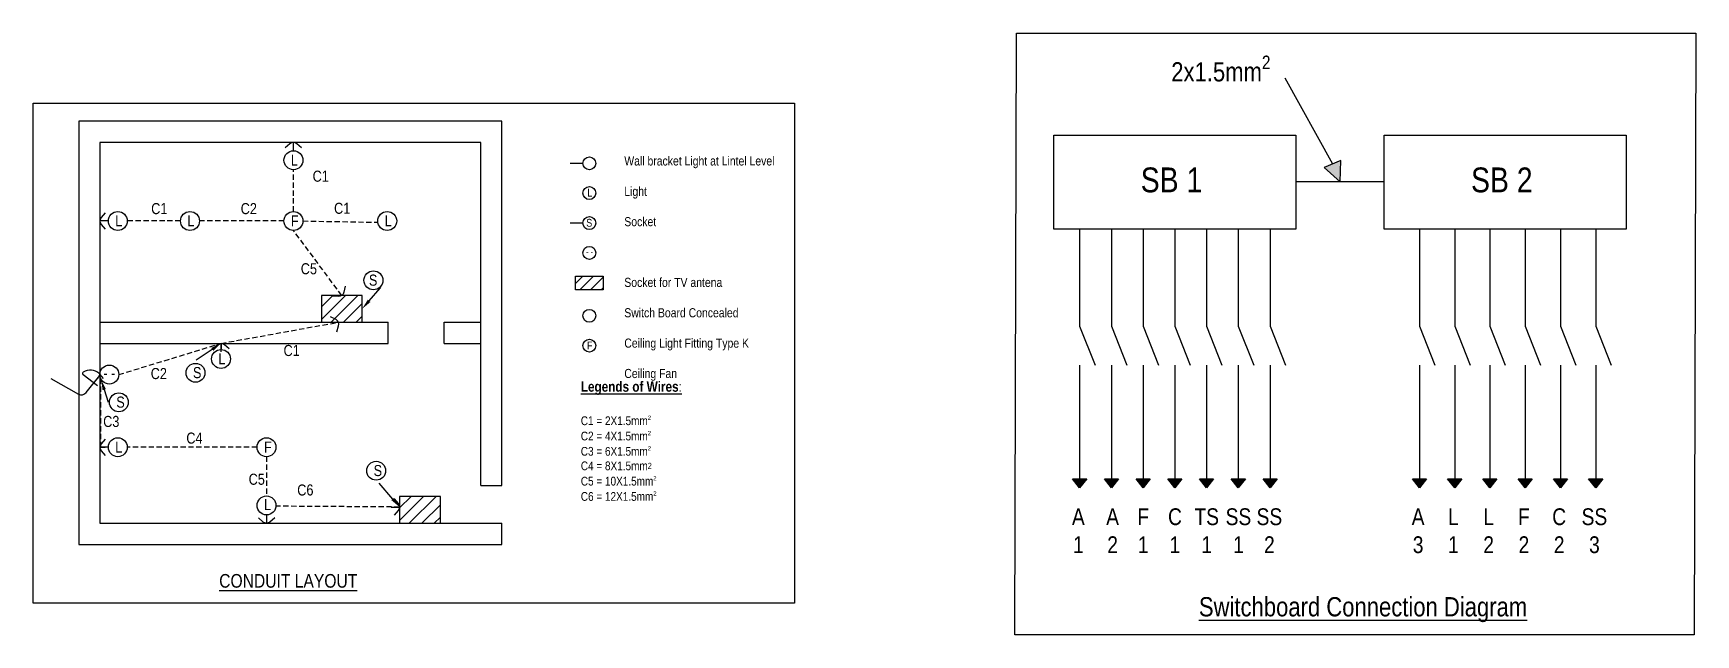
# Model space of a CAD drawing. Header units: inches. Extents: x 9976 to 10212, y 7095 to 7180.
import ezdxf
from ezdxf import colors
from ezdxf.entities.mleader import LeaderData, LeaderLine
from ezdxf.math import Vec2, Vec3

# ---------------------------------------------------------------- set-up
doc = ezdxf.new("R2010")
doc.units = ezdxf.units.IN
doc.header["$LTSCALE"] = 3
doc.header["$MEASUREMENT"] = 0
doc.linetypes.add('HIDDEN', pattern=[0.375, 0.25, -0.125])
for name, color, linetype, lineweight in [('Appliance', 84, 'Continuous', 30), ('Conduit', 1, 'HIDDEN', 25), ('Connections', 20, 'Continuous', 25), ('SB', 5, 'Continuous', 30), ('Socket', 6, 'Continuous', 30), ('Text', 7, 'Continuous', 13), ('Wall', 140, 'Continuous', 30)]:
    doc.layers.add(name, color=color, linetype=linetype, lineweight=lineweight)
doc.styles.get("Standard").update_dxf_attribs({"font": 'ARIALN.TTF'})

msp = doc.modelspace()

# ---------------------------------------------------------------- hatches: boundary and pattern name
at = {"layer": 'Conduit', "linetype": 'Continuous'}
h = msp.add_hatch(color=256, dxfattribs=at)
h.dxf.hatch_style = 1
h.paths.add_polyline_path([(10161.83, 7161.84), (10159.45, 7160.84), (10161.72, 7158.78)])
at = {"layer": 'Conduit'}
h = msp.add_hatch(color=256, dxfattribs=at)
h.dxf.hatch_style = 1
h.paths.add_polyline_path([(10123.8, 7116.7), (10125.8, 7116.7), (10124.8, 7115.41)])
h = msp.add_hatch(color=256, dxfattribs=at)
h.dxf.hatch_style = 1
h.paths.add_polyline_path([(10128.3, 7116.7), (10130.3, 7116.7), (10129.3, 7115.41)])
h = msp.add_hatch(color=256, dxfattribs=at)
h.dxf.hatch_style = 1
h.paths.add_polyline_path([(10132.8, 7116.7), (10134.8, 7116.7), (10133.8, 7115.41)])
h = msp.add_hatch(color=256, dxfattribs=at)
h.dxf.hatch_style = 1
h.paths.add_polyline_path([(10137.3, 7116.7), (10139.3, 7116.7), (10138.3, 7115.41)])
h = msp.add_hatch(color=256, dxfattribs=at)
h.dxf.hatch_style = 1
h.paths.add_polyline_path([(10141.8, 7116.7), (10143.8, 7116.7), (10142.8, 7115.41)])
h = msp.add_hatch(color=256, dxfattribs=at)
h.dxf.hatch_style = 1
h.paths.add_polyline_path([(10146.3, 7116.7), (10148.3, 7116.7), (10147.3, 7115.41)])
h = msp.add_hatch(color=256, dxfattribs=at)
h.dxf.hatch_style = 1
h.paths.add_polyline_path([(10150.8, 7116.7), (10152.8, 7116.7), (10151.8, 7115.41)])
h = msp.add_hatch(color=256, dxfattribs=at)
h.dxf.hatch_style = 1
h.paths.add_polyline_path([(10171.98, 7116.7), (10173.98, 7116.7), (10172.98, 7115.41)])
h = msp.add_hatch(color=256, dxfattribs=at)
h.dxf.hatch_style = 1
h.paths.add_polyline_path([(10176.98, 7116.7), (10178.98, 7116.7), (10177.98, 7115.41)])
h = msp.add_hatch(color=256, dxfattribs=at)
h.dxf.hatch_style = 1
h.paths.add_polyline_path([(10181.98, 7116.7), (10183.98, 7116.7), (10182.98, 7115.41)])
h = msp.add_hatch(color=256, dxfattribs=at)
h.dxf.hatch_style = 1
h.paths.add_polyline_path([(10186.98, 7116.7), (10188.98, 7116.7), (10187.98, 7115.41)])
h = msp.add_hatch(color=256, dxfattribs=at)
h.dxf.hatch_style = 1
h.paths.add_polyline_path([(10191.98, 7116.7), (10193.98, 7116.7), (10192.98, 7115.41)])
h = msp.add_hatch(color=256, dxfattribs=at)
h.dxf.hatch_style = 1
h.paths.add_polyline_path([(10196.98, 7116.7), (10198.98, 7116.7), (10197.98, 7115.41)])
at = {"layer": 'SB'}
h = msp.add_hatch(dxfattribs=at)
h.set_pattern_fill('ANSI31', color=256, scale=10)
h.set_pattern_definition([(45, (-33.8991, 27.9155), (-0.88388348, 0.88388348), [])])
h.paths.add_polyline_path([(10023.05, 7142.7), (10017.28, 7142.7), (10017.28, 7138.9), (10023.05, 7138.9)])
h = msp.add_hatch(dxfattribs=at)
h.set_pattern_fill('ANSI31', color=256, scale=10)
h.set_pattern_definition([(45, (-22.8097, -0.5845), (-0.88388348, 0.88388348), [])])
h.paths.add_polyline_path([(10034.14, 7114.2), (10028.37, 7114.2), (10028.37, 7110.4), (10034.14, 7110.4)])

# ---------------------------------------------------------------- linework, layer by layer
at = {"layer": 'Appliance'}
msp.add_line((10054.35, 7161.42), (10052.55, 7161.42), dxfattribs=at)
for centre, radius in [((10013.31, 7161.86), 1.34), ((10055.27, 7161.42), 0.915), ((10055.27, 7157.21), 0.915), ((9988.4, 7153.25), 1.34), ((9998.64, 7153.25), 1.34), ((10013.31, 7153.25), 1.34), ((10026.61, 7153.25), 1.34), ((10055.27, 7139.81), 0.915), ((10055.27, 7135.58), 0.915), ((10003.04, 7133.69), 1.34), ((9988.4, 7121.18), 1.34), ((10009.49, 7121.18), 1.34), ((10009.49, 7112.93), 1.34)]:
    msp.add_circle(centre, radius, dxfattribs=at)
at = {"layer": 'Conduit', "linetype": 'Continuous'}
for p, q in [((10153.9, 7173.55), (10160.64, 7161.34)), ((10167.98, 7158.78), (10155.46, 7158.78))]:
    msp.add_line(p, q, dxfattribs=at)
at = {"layer": 'Conduit'}
for p, q in [((10013.31, 7163.58), (10013.31, 7164.4)), ((10013.31, 7154.59), (10013.31, 7160.52)), ((9997.3, 7153.25), (9989.74, 7153.25)), ((10011.97, 7153.25), (9999.97, 7153.25)), ((10014.64, 7153.25), (10025.28, 7153.07)), ((10020.16, 7142.7), (10013.31, 7151.91)), ((10003.04, 7135.9), (10019.7, 7138.9)), ((9988.54, 7131.48), (10003.04, 7135.9)), ((10003.04, 7135.9), (10003.04, 7135.03)), ((9985.86, 7131.48), (9985.31, 7130.61)), ((9985.86, 7131.48), (9986.53, 7130.69)), ((9986.01, 7121.18), (9986.01, 7131.3)), ((9985.86, 7121.18), (9987.03, 7121.18)), ((10008.16, 7121.18), (9989.74, 7121.18)), ((10009.49, 7119.84), (10009.49, 7114.54)), ((10028.36, 7112.7), (10010.82, 7112.82))]:
    msp.add_line(p, q, dxfattribs=at)
at = {"layer": 'Conduit', "linetype": 'Continuous'}
for points in [[(10014.46, 7163.64), (10013.79, 7164.21, 0.371167), (10012.82, 7164.21), (10012.15, 7163.64)], [(9986.62, 7154.41), (9986.04, 7153.74, 0.371167), (9986.04, 7152.76), (9986.62, 7152.09)], [(10020.63, 7144), (10020.44, 7143.14, -0.371167), (10019.66, 7142.55), (10018.78, 7142.61)], [(10019.44, 7137.54), (10019.72, 7138.38, 0.371167), (10019.35, 7139.28), (10018.56, 7139.68)], [(10004.19, 7135.14), (10003.53, 7135.71, 0.371167), (10002.55, 7135.71), (10001.88, 7135.14)], [(9986.62, 7122.34), (9986.04, 7121.67, 0.371167), (9986.04, 7120.69), (9986.62, 7120.02)], [(10027.6, 7113.85), (10028.18, 7113.19, -0.371167), (10028.18, 7112.21), (10027.6, 7111.54)], [(10010.65, 7111.15), (10009.98, 7110.58, -0.371167), (10009, 7110.58), (10008.34, 7111.15)]]:
    msp.add_lwpolyline(points, format="xyb", dxfattribs=at)
for points in [[(10013.31, 7163.19), (10013.31, 7164.26), (10013.31, 7164.4)], [(9987.07, 7153.25), (9986, 7153.25), (9985.86, 7153.25)], [(10124.8, 7152.11), (10124.8, 7138.33), (10126.98, 7132.82)], [(10129.3, 7152.11), (10129.3, 7138.33), (10131.48, 7132.82)], [(10133.8, 7152.11), (10133.8, 7138.33), (10135.98, 7132.82)], [(10138.3, 7152.11), (10138.3, 7138.33), (10140.48, 7132.82)], [(10142.8, 7152.11), (10142.8, 7138.33), (10144.98, 7132.82)], [(10147.3, 7152.11), (10147.3, 7138.33), (10149.48, 7132.82)], [(10151.8, 7152.11), (10151.8, 7138.33), (10153.98, 7132.82)], [(10172.98, 7152.11), (10172.98, 7138.33), (10175.16, 7132.82)], [(10177.98, 7152.11), (10177.98, 7138.33), (10180.16, 7132.82)], [(10182.98, 7152.11), (10182.98, 7138.33), (10185.16, 7132.82)], [(10187.98, 7152.11), (10187.98, 7138.33), (10190.16, 7132.82)], [(10192.98, 7152.11), (10192.98, 7138.33), (10195.16, 7132.82)], [(10197.98, 7152.11), (10197.98, 7138.33), (10200.16, 7132.82)], [(10003.04, 7134.69), (10003.04, 7135.76), (10003.04, 7135.9)], [(10124.8, 7132.82), (10124.8, 7115.41)], [(10129.3, 7132.82), (10129.3, 7116.7)], [(10133.8, 7132.82), (10133.8, 7116.7)], [(10138.3, 7132.82), (10138.3, 7116.7)], [(10142.8, 7132.82), (10142.8, 7116.7)], [(10147.3, 7132.82), (10147.3, 7116.7)], [(10151.8, 7132.82), (10151.8, 7116.7)], [(10172.98, 7132.82), (10172.98, 7115.41)], [(10177.98, 7132.82), (10177.98, 7115.41)], [(10182.98, 7132.82), (10182.98, 7115.41)], [(10187.98, 7132.82), (10187.98, 7115.41)], [(10192.98, 7132.82), (10192.98, 7115.41)], [(10197.98, 7132.82), (10197.98, 7115.41)], [(9987.07, 7121.18), (9986, 7121.18), (9985.86, 7121.18)], [(10009.49, 7111.6), (10009.49, 7110.53), (10009.49, 7110.4)], [(10027.16, 7112.7), (10028.22, 7112.7), (10028.36, 7112.7)]]:
    msp.add_lwpolyline(points, dxfattribs=at)
for points in [[(10159.45, 7160.84), (10161.72, 7158.78), (10161.83, 7161.84)], [(10123.8, 7116.7), (10125.8, 7116.7), (10124.8, 7115.41)], [(10128.3, 7116.7), (10130.3, 7116.7), (10129.3, 7115.41)], [(10132.8, 7116.7), (10134.8, 7116.7), (10133.8, 7115.41)], [(10137.3, 7116.7), (10139.3, 7116.7), (10138.3, 7115.41)], [(10141.8, 7116.7), (10143.8, 7116.7), (10142.8, 7115.41)], [(10146.3, 7116.7), (10148.3, 7116.7), (10147.3, 7115.41)], [(10150.8, 7116.7), (10152.8, 7116.7), (10151.8, 7115.41)], [(10171.98, 7116.7), (10173.98, 7116.7), (10172.98, 7115.41)], [(10176.98, 7116.7), (10178.98, 7116.7), (10177.98, 7115.41)], [(10181.98, 7116.7), (10183.98, 7116.7), (10182.98, 7115.41)], [(10186.98, 7116.7), (10188.98, 7116.7), (10187.98, 7115.41)], [(10191.98, 7116.7), (10193.98, 7116.7), (10192.98, 7115.41)], [(10196.98, 7116.7), (10198.98, 7116.7), (10197.98, 7115.41)]]:
    msp.add_lwpolyline(points, close=True, dxfattribs=at)
at = {"layer": 'Connections'}
for points in [[(9985.82, 7131.32, 0.425222), (9985.78, 7131.63, 0.32717), (9983.51, 7131.84, 0.568126), (9983.47, 7131.47), (9985.5, 7129.93)], [(9978.9, 7130.91), (9982.81, 7128.72, 0.367819), (9983.9, 7128.93), (9985.84, 7131.37)]]:
    msp.add_lwpolyline(points, format="xyb", dxfattribs=at)
at = {"layer": 'SB'}
for p, q in [((10053.29, 7144.39), (10054.34, 7145.43)), ((10053.91, 7143.49), (10055.86, 7145.43)), ((10055.43, 7143.49), (10057.25, 7145.3)), ((10056.96, 7143.49), (10057.25, 7143.78))]:
    msp.add_line(p, q, dxfattribs=at)
for points in [[(10121.14, 7165.44), (10155.46, 7165.44), (10155.46, 7152.11), (10121.14, 7152.11)], [(10167.98, 7165.44), (10202.3, 7165.44), (10202.3, 7152.11), (10167.98, 7152.11)], [(10057.25, 7145.43), (10057.25, 7143.49), (10053.29, 7143.49), (10053.29, 7145.43)]]:
    msp.add_lwpolyline(points, close=True, dxfattribs=at)
for points in [[(10023.05, 7138.9), (10023.05, 7142.7), (10017.28, 7142.7), (10017.28, 7138.9)], [(10034.14, 7110.4), (10034.14, 7114.2), (10028.37, 7114.2), (10028.37, 7110.4)]]:
    msp.add_lwpolyline(points, dxfattribs=at)
at = {"layer": 'Socket'}
msp.add_line((10054.35, 7152.95), (10052.55, 7152.95), dxfattribs=at)
at = {"layer": 'Socket', "color": 20, "linetype": 'Continuous'}
for points in [[(10115.83, 7179.86), (10212.17, 7179.86), (10211.93, 7094.6), (10115.6, 7094.6)], [(9976.41, 7169.93), (10084.38, 7169.93), (10084.38, 7099.09), (9976.41, 7099.09)]]:
    msp.add_lwpolyline(points, close=True, dxfattribs=at)
at = {"layer": 'Socket'}
for centre, radius in [((10055.27, 7152.95), 0.915), ((10055.27, 7148.73), 0.915), ((10024.65, 7144.84), 1.34), ((9987.2, 7131.48), 1.34), ((9999.42, 7131.73), 1.34), ((9988.55, 7127.55), 1.34), ((10025.04, 7117.85), 1.34)]:
    msp.add_circle(centre, radius, dxfattribs=at)
at = {"layer": 'Wall'}
for p, q in [((10042.86, 7167.4), (9982.86, 7167.4)), ((9982.86, 7167.4), (9982.86, 7107.4)), ((10042.86, 7115.74), (10042.86, 7167.4)), ((10039.86, 7164.4), (9985.86, 7164.4)), ((9985.86, 7164.4), (9985.86, 7110.4)), ((10039.86, 7115.74), (10039.86, 7164.4)), ((9985.86, 7138.9), (10026.74, 7138.9)), ((10026.74, 7135.9), (10026.74, 7138.9)), ((10034.7, 7138.9), (10039.86, 7138.9)), ((10034.7, 7135.9), (10034.7, 7138.9)), ((9985.86, 7135.9), (10026.74, 7135.9)), ((10034.7, 7135.9), (10039.86, 7135.9)), ((10039.86, 7115.74), (10042.86, 7115.74)), ((9985.86, 7110.4), (10042.86, 7110.4)), ((10042.86, 7107.4), (10042.86, 7110.4)), ((9982.86, 7107.4), (10042.86, 7107.4))]:
    msp.add_line(p, q, dxfattribs=at)

# ---------------------------------------------------------------- texts
for s, height, p in [('C1', 1.569, (10016.03, 7158.82)), ('L', 1.11, (10054.98, 7156.7)), ('C1', 1.569, (9993.14, 7154.22)), ('C2', 1.569, (10005.83, 7154.22)), ('C1', 1.569, (10019.07, 7154.27)), ('L', 1.57, (10026.24, 7152.49)), ('S', 1.11, (10054.83, 7152.44)), ('- -', 0.786, (10054.82, 7148.49)), ('C5', 1.569, (10014.35, 7145.7)), ('C1', 1.569, (10011.91, 7134.11)), ('F', 1.11, (10054.93, 7135.04)), ('C2', 1.569, (9993.07, 7130.84)), ('C3', 1.569, (9986.33, 7124.05)), ('C4', 1.569, (9998.12, 7121.69)), ('C5', 1.569, (10006.96, 7115.86)), ('%%UCONDUIT LAYOUT', 1.9359, (10002.78, 7101.27)), ('%%USwitchboard Connection Diagram', 2.7284, (10141.71, 7097.2))]:
    msp.add_text(s, height=height).set_placement(p)
msp.add_text('C6', height=1.569, rotation=0.6909).set_placement((10013.86, 7114.32))
at = {"attachment_point": 1}
for s, width, gutter_width, insert, char_height in [('\\A1;2x1.5mm{\\H0.7x;\\S2^ ;} ', 40.2734, 30.4, (10137.79, 7176.69), 2.7284), ('Wall bracket Light at Lintel Level\\P\\P\\pxsm2;Light\\P\\ps*;Socket\\P\\P\\psm2;Socket for TV antena\\PSwitch Board Concealed\\PCeiling Light Fitting Type K\\PCeiling Fan', 34.5431, 9.15, (10060.23, 7162.41), 1.2911), ('\\A1;{\\fArial Narrow|b1|i0|c0|p34;\\H1.125x;\\LLegends of Wires\\fArial Narrow|b0|i0|c0|p34;:\\l\\P\\P\\H0.85185x;C1 = 2X1.5mm\\H0.48696x;\\S2^ ;\\H1.42857x;\\P\\H1.4375x;C2 = 4X1.5mm\\H0.48696x;\\S2^ ;\\H1.42857x;\\P\\H1.4375x;C3 = 6X1.5mm\\H0.48696x;\\S2^ ;\\H1.42857x;\\P\\H1.4375x;C4 = 8X1.5mm\\H0.69565x;2\\P\\H1.4375x;C5 = 10X1.5mm\\H0.48696x;\\S2^ ;\\H1.42857x;\\P\\H1.4375x;C6 = 12X1.5mm\\H0.48696x;\\S2^ ;}', 255.796, 67.78, (10054.06, 7130.5), 1.2911)]:
    msp.add_mtext_dynamic_manual_height_columns(s, width=width, gutter_width=gutter_width, heights=[0], dxfattribs=dict(at, insert=insert, char_height=char_height))
at = {"layer": 'Conduit', "linetype": 'Continuous', "char_height": 2.3806, "attachment_point": 1}
for s, width, insert in [('\\pxqc;{\\C7;A\\P1}', 2.0721, (10123.58, 7112.52)), ('\\pxqc;{\\C7;A\\P2}', 2.3806, (10128.28, 7112.52)), ('\\pxqc;{\\C7;F\\P1}', 2.0721, (10132.78, 7112.52)), ('\\pxqc;{\\C7;C\\P1}', 2.0721, (10137.28, 7112.52)), ('\\pxqc;{\\C7;TS\\P1}', 2.0721, (10141.78, 7112.52)), ('\\pxqc;{\\C7;SS\\P1}', 2.0721, (10146.28, 7112.52)), ('\\pxqc;{\\C7;SS\\P2}', 2.0721, (10150.67, 7112.52)), ('\\pxqc;{\\C7;A\\P3}', 2.0721, (10171.76, 7112.52)), ('\\pxqc;{\\C7;L\\P1}', 2.0721, (10176.76, 7112.52)), ('\\pxqc;{\\C7;L\\P2}', 2.0721, (10181.76, 7112.52)), ('\\pxqc;{\\C7;F\\P2}', 2.0721, (10186.76, 7112.52)), ('\\pxqc;{\\C7;C\\P2}', 2.0721, (10191.76, 7112.52)), ('\\pxqc;{\\C7;SS\\P3}', 2.0721, (10196.76, 7112.52))]:
    msp.add_mtext_dynamic_manual_height_columns(s, width=width, gutter_width=11.9, heights=[0], dxfattribs=dict(at, insert=insert))
at = {"layer": 'Text'}
for s, height, p in [('L', 1.57, (10012.94, 7161.1)), ('SB 1', 3.515, (10133.46, 7157.32)), ('SB 2', 3.515, (10180.3, 7157.32)), ('L', 1.57, (9988.04, 7152.49)), ('L', 1.57, (9998.27, 7152.49)), ('F', 1.57, (10012.94, 7152.49)), ('S', 1.57, (10024.01, 7144.08)), ('L', 1.57, (10002.67, 7132.93)), ('- -', 1.569, (9986.35, 7130.92)), ('S', 1.57, (9999.06, 7130.97)), ('S', 1.57, (9988.19, 7126.79)), ('L', 1.57, (9988.04, 7120.42)), ('F', 1.57, (10009.13, 7120.42)), ('S', 1.57, (10024.68, 7117.09)), ('L', 1.57, (10009.13, 7112.27))]:
    msp.add_text(s, height=height, dxfattribs=at).set_placement(p)

# ---------------------------------------------------------------- leaders
at = {"layer": 'Connections', "linetype": 'Continuous'}
ml = msp.add_multileader_mtext('Standard', dxfattribs=at)
ml.set_content('', color=256)
ml.set_leader_properties()
ml.build(insert=Vec2(0, 0))
ml.multileader.update_dxf_attribs({"dogleg_length": 0.36, "arrow_head_size": 1.5})
ctx = ml.context
ctx.base_point, ctx.char_height, ctx.arrow_head_size, ctx.landing_gap_size, ctx.plane_origin = Vec3(10025.63, 7143.74), 0.18, 1.5, 0.09, Vec3(10023.05, 7140.8)
ctx.text_align_type = 2
notes = []
notes.append((ctx, [(1, (1, 1, 0), (10025.63, 7143.74), (1, 0), 0.00099, [(0, [(10023.05, 7140.8)], 0, [])])]))
ctx.mtext.insert, ctx.mtext.alignment, ctx.mtext.flow_direction = Vec3(10025.72, 7143.83), 3, 5
ml = msp.add_multileader_mtext('Standard', dxfattribs=at)
ml.set_content('', color=256)
ml.set_leader_properties()
ml.build(insert=Vec2(0, 0))
ml.multileader.update_dxf_attribs({"dogleg_length": 0.36, "arrow_head_size": 1.5})
ctx = ml.context
ctx.base_point, ctx.char_height, ctx.arrow_head_size, ctx.landing_gap_size, ctx.plane_origin = Vec3(9999.33, 7133.5), 0.18, 1.5, 0.09, Vec3(10003.04, 7134.29)
ctx.text_align_type = 2
notes.append((ctx, [(0, (1, 1, 0), (9999.51, 7133.5), (-1, 0), 0.00099, [(0, [(10003.04, 7135.9)], 0, [])])]))
ctx.mtext.insert, ctx.mtext.alignment, ctx.mtext.flow_direction = Vec3(9999.42, 7133.59), 3, 5
ml = msp.add_multileader_mtext('Standard', dxfattribs=at)
ml.set_content('', color=256)
ml.set_leader_properties()
ml.build(insert=Vec2(0, 0))
ml.multileader.update_dxf_attribs({"dogleg_length": 0.36, "arrow_head_size": 1.5})
ctx = ml.context
ctx.base_point, ctx.char_height, ctx.arrow_head_size, ctx.landing_gap_size, ctx.plane_origin = Vec3(9987.03, 7127.55), 0.18, 1.5, 0.09, Vec3(9986.04, 7129.18)
ctx.text_align_type = 2
notes.append((ctx, [(1, (1, 1, 0), (9987.03, 7127.55), (1, 0), 0.00099, [(0, [(9986.04, 7130.78)], 0, [])])]))
ctx.mtext.insert, ctx.mtext.alignment, ctx.mtext.flow_direction = Vec3(9987.12, 7127.64), 3, 5
ml = msp.add_multileader_mtext('Standard', dxfattribs=at)
ml.set_content('', color=256)
ml.set_leader_properties()
ml.build(insert=Vec2(0, 0))
ml.multileader.update_dxf_attribs({"dogleg_length": 0.36, "arrow_head_size": 1.5})
ctx = ml.context
ctx.base_point, ctx.char_height, ctx.arrow_head_size, ctx.landing_gap_size, ctx.plane_origin = Vec3(10025.3, 7116.07), 0.18, 1.5, 0.09, Vec3(10028.37, 7112.3)
ctx.text_align_type = 2
notes.append((ctx, [(0, (1, 1, 0), (10025.48, 7116.07), (-1, 0), 0.00099, [(0, [(10028.36, 7112.7)], 0, [])])]))
ctx.mtext.insert, ctx.mtext.alignment, ctx.mtext.flow_direction = Vec3(10025.39, 7116.16), 3, 5
for ctx, leaders in notes:
    for number, flags, end, landing, length, lines in leaders:
        leader = LeaderData()
        leader.index, (leader.has_last_leader_line, leader.has_dogleg_vector, leader.attachment_direction) = number, flags
        leader.last_leader_point, leader.dogleg_vector, leader.dogleg_length = Vec3(end), Vec3(landing), length
        for number, points, colour, breaks in lines:
            line = LeaderLine()
            line.index, line.vertices, line.color, line.breaks = number, Vec3.list(points), colors.encode_raw_color(colour), breaks
            leader.lines.append(line)
        ctx.leaders.append(leader)

doc.saveas('drawing.dxf')
